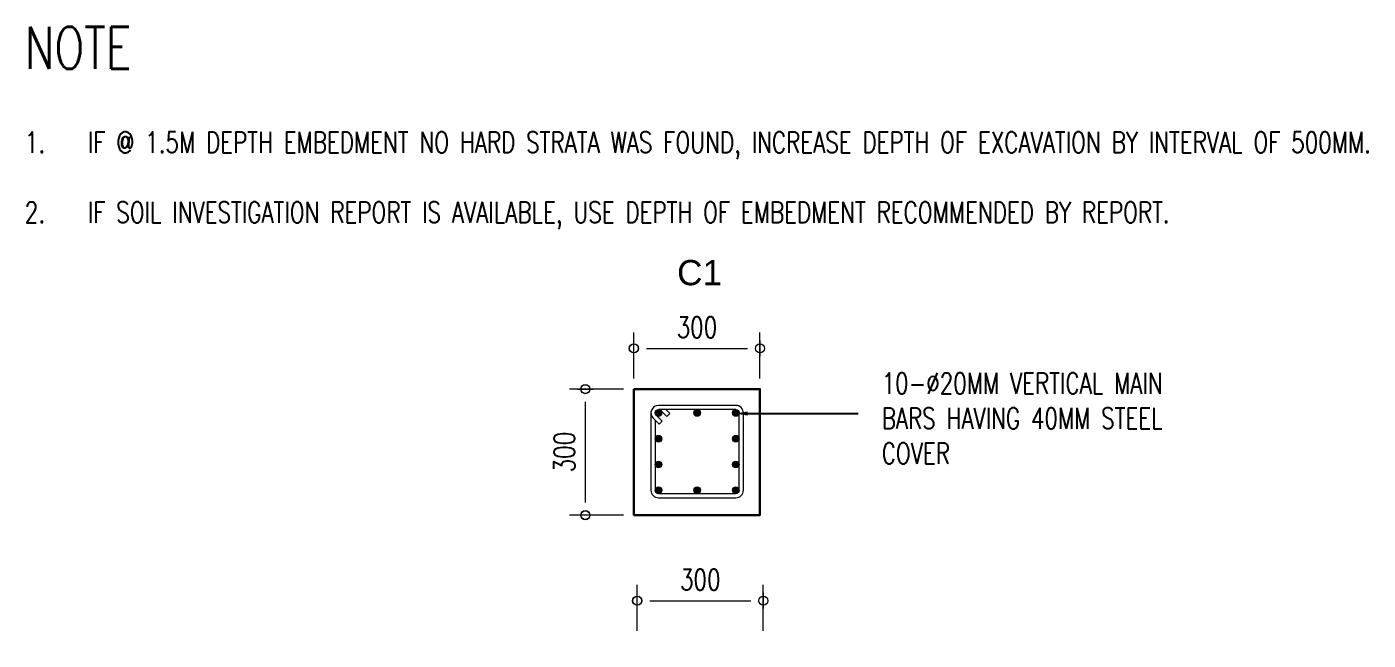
# Model space of a CAD drawing. Header units: millimetres. Extents: x 1634676 to 2610633, y -385676 to -37463.
# Drawn here: x 2103801 to 2106993, y -58393 to -56933 of the extents above; entities that cross this region are included whole.
import ezdxf
from ezdxf import colors
from ezdxf.entities.mleader import LeaderData, LeaderLine
from ezdxf.math import Vec2, Vec3

# ---------------------------------------------------------------- set-up
doc = ezdxf.new("R2010")
doc.units = ezdxf.units.MM
doc.header["$MEASUREMENT"] = 0
doc.layers.get('0').update_dxf_attribs({"lineweight": 15})
doc.layers.get('Defpoints').update_dxf_attribs({"color": 250})
for name, color, linetype, lineweight in [('ST-ANNOT_A', 74, 'Continuous', 20), ('ST-ANNOT_ALeadLines', 250, 'Continuous', 13), ('ST-COL_E', 6, 'Continuous', 30), ('ST-DIM_E', 250, 'Continuous', 13), ('ST-TIES_E', 14, 'Continuous', 15)]:
    doc.layers.add(name, color=color, linetype=linetype, lineweight=lineweight)
doc.styles.add('ARIAL', font='arial.ttf')
doc.styles.add('ST_TEXT', font='romans.shx', dxfattribs={"width": 0.75})
doc.styles.get("Standard").update_dxf_attribs({"font": 'GOTHIC.TTF'})
doc.dimstyles.new('ST_D25', dxfattribs={"dimscale": 25, "dimtxt": 2, "dimasz": 1.2, "dimexe": 1.5, "dimexo": 1, "dimgap": 1, "dimtad": 1, "dimdec": 0, "dimzin": 1, "dimdsep": 46, "dimtxsty": 'ST_TEXT', "dimblk": 'OpenIndicator', "dimcen": 1, "dimclrd": 256, "dimclre": 256, "dimclrt": 7, "dimadec": 0, "dimazin": 0, "dimtfac": 1, "dimtdec": 0, "dimtix": 1, "dimtmove": 2, "dimatfit": 3, "dimldrblk": 'OPEN90', "dimfxl": 0.075, "dimlwd": -1, "dimlwe": -1, "dimarcsym": 0})

# ---------------------------------------------------------------- blocks, each defined once
blk = doc.blocks.new('OpenIndicator')
at = {"layer": 'ST-DIM_E'}
h = blk.add_hatch(color=255, dxfattribs=at)
h.paths.add_polyline_path([(0.35, 0), (0.36, 0, 0.414214), (0, 0.36), (0, 0.35, -0.414214)])
h.paths.add_polyline_path([(0, 0.35), (0, 0.36, 0.414214), (-0.36, 0), (-0.35, 0, -0.414214)])
h.paths.add_polyline_path([(0, -0.35), (0, -0.36, 0.414214), (0.36, 0), (0.35, 0, -0.414214)])
h.paths.add_polyline_path([(-0.35, 0), (-0.36, 0, 0.414214), (0, -0.36), (0, -0.35, -0.414214)])
at = {"layer": 'ST-DIM_E', "color": 255}
blk.add_line((0, 0.63), (0, -0.63), dxfattribs=at)
at = {"layer": 'ST-DIM_E', "color": 255, "const_width": 0.01}
blk.add_lwpolyline([(-0.63, 0), (0.63, 0)], dxfattribs=at)
at = {"layer": 'ST-DIM_E', "color": 255}
for radius in [0.365, 0.35]:
    blk.add_circle((0, 0), radius, dxfattribs=at)
blk = doc.blocks.new('*D1710')
at = {"layer": 'Defpoints', "color": 0, "transparency": 16777216}
for p in [(2105553.8, -58299.2), (2105253.8, -58396.1), (2105553.8, -58396.1)]:
    blk.add_point(p, dxfattribs=at)
at = {"layer": 'ST-DIM_E', "transparency": 16777216}
for p, q in [((2105253.8, -58371.1), (2105253.8, -58261.7)), ((2105553.8, -58371.1), (2105553.8, -58261.7)), ((2105283.8, -58299.2), (2105523.8, -58299.2))]:
    blk.add_line(p, q, dxfattribs=at)
at = {"layer": 'ST-DIM_E', "transparency": 16777216, "xscale": 30, "yscale": 30, "zscale": 30, "rotation": 180}
blk.add_blockref('OpenIndicator', (2105253.8, -58299.2), dxfattribs=at)
at = {"layer": 'ST-DIM_E', "transparency": 16777216, "xscale": 30, "yscale": 30, "zscale": 30}
blk.add_blockref('OpenIndicator', (2105553.8, -58299.2), dxfattribs=at)
at = {"layer": 'ST-DIM_E', "color": 7, "transparency": 16777216, "insert": (2105403.8, -58249.2), "char_height": 50, "width": 9.672, "attachment_point": 5, "style": 'ST_TEXT'}
blk.add_mtext('300', dxfattribs=at)
blk = doc.blocks.new('_Open90')
at = {"color": 0, "linetype": 'ByBlock', "lineweight": -2}
for p, q in [((0, 0), (-1, 0)), ((-0.5, 0.5), (0, 0)), ((0, 0), (-0.5, -0.5))]:
    blk.add_line(p, q, dxfattribs=at)
blk = doc.blocks.new('*D1735')
at = {"layer": 'Defpoints', "color": 0, "transparency": 16777216}
for p in [(2105545.9, -57698.6), (2105245.9, -57795.5), (2105545.9, -57795.5)]:
    blk.add_point(p, dxfattribs=at)
at = {"layer": 'ST-DIM_E', "transparency": 16777216}
for p, q in [((2105245.9, -57770.5), (2105245.9, -57661.1)), ((2105545.9, -57770.5), (2105545.9, -57661.1)), ((2105275.9, -57698.6), (2105515.9, -57698.6))]:
    blk.add_line(p, q, dxfattribs=at)
at = {"layer": 'ST-DIM_E', "transparency": 16777216, "xscale": 30, "yscale": 30, "zscale": 30, "rotation": 180}
blk.add_blockref('OpenIndicator', (2105245.9, -57698.6), dxfattribs=at)
at = {"layer": 'ST-DIM_E', "transparency": 16777216, "xscale": 30, "yscale": 30, "zscale": 30}
blk.add_blockref('OpenIndicator', (2105545.9, -57698.6), dxfattribs=at)
at = {"layer": 'ST-DIM_E', "color": 7, "transparency": 16777216, "insert": (2105395.9, -57648.6), "char_height": 50, "attachment_point": 5, "style": 'ST_TEXT'}
blk.add_mtext('300', dxfattribs=at)
blk = doc.blocks.new('*D1736')
at = {"layer": 'Defpoints', "color": 0, "transparency": 16777216}
for p in [(2105245.9, -57795.5), (2105130.3, -58095.5), (2105245.9, -58095.5)]:
    blk.add_point(p, dxfattribs=at)
at = {"layer": 'ST-DIM_E', "transparency": 16777216}
for p, q in [((2105220.9, -57795.5), (2105092.8, -57795.5)), ((2105130.3, -57825.5), (2105130.3, -58065.5)), ((2105220.9, -58095.5), (2105092.8, -58095.5))]:
    blk.add_line(p, q, dxfattribs=at)
at = {"layer": 'ST-DIM_E', "transparency": 16777216, "xscale": 30, "yscale": 30, "zscale": 30}
for p, rotation in [((2105130.3, -57795.5), 90), ((2105130.3, -58095.5), 270)]:
    blk.add_blockref('OpenIndicator', p, dxfattribs=dict(at, rotation=rotation))
at = {"layer": 'ST-DIM_E', "color": 7, "transparency": 16777216, "insert": (2105080.3, -57945.5), "char_height": 50, "attachment_point": 5, "rotation": 90, "style": 'ST_TEXT'}
blk.add_mtext('300', dxfattribs=at)

msp = doc.modelspace()

# ---------------------------------------------------------------- hatches: boundary and pattern name
at = {"layer": 'ST-TIES_E', "ltscale": 2}
h = msp.add_hatch(color=256, dxfattribs=at)
h.dxf.hatch_style = 1
h.paths.add_polyline_path([(2105296.5, -57852.283, 1), (2105312.5, -57852.283, 1)])
h = msp.add_hatch(color=256, dxfattribs=at)
h.dxf.hatch_style = 1
h.paths.add_polyline_path([(2105388.5, -57852.283, 1), (2105404.5, -57852.283, 1)])
h = msp.add_hatch(color=256, dxfattribs=at)
h.dxf.hatch_style = 1
h.paths.add_polyline_path([(2105480.5, -57852.283, 1), (2105496.5, -57852.283, 1)])
h = msp.add_hatch(color=256, dxfattribs=at)
h.dxf.hatch_style = 1
h.paths.add_polyline_path([(2105296.5, -57913.616, 1), (2105312.5, -57913.616, 1)])
h = msp.add_hatch(color=256, dxfattribs=at)
h.dxf.hatch_style = 1
h.paths.add_polyline_path([(2105480.5, -57913.616, 1), (2105496.5, -57913.616, 1)])
h = msp.add_hatch(color=256, dxfattribs=at)
h.dxf.hatch_style = 1
h.paths.add_polyline_path([(2105296.5, -57974.95, 1), (2105312.5, -57974.95, 1)])
h = msp.add_hatch(color=256, dxfattribs=at)
h.dxf.hatch_style = 1
h.paths.add_polyline_path([(2105480.5, -57974.95, 1), (2105496.5, -57974.95, 1)])
h = msp.add_hatch(color=256, dxfattribs=at)
h.dxf.hatch_style = 1
h.paths.add_polyline_path([(2105296.5, -58036.283, 1), (2105312.5, -58036.283, 1)])
h = msp.add_hatch(color=256, dxfattribs=at)
h.dxf.hatch_style = 1
h.paths.add_polyline_path([(2105388.5, -58036.283, 1), (2105404.5, -58036.283, 1)])
h = msp.add_hatch(color=256, dxfattribs=at)
h.dxf.hatch_style = 1
h.paths.add_polyline_path([(2105480.5, -58036.283, 1), (2105496.5, -58036.283, 1)])

# ---------------------------------------------------------------- linework, layer by layer
at = {"layer": 'ST-COL_E'}
msp.add_lwpolyline([(2105245.884, -57795.511), (2105545.884, -57795.511), (2105545.884, -58095.511), (2105245.884, -58095.511)], close=True, dxfattribs=at)
at = {"layer": 'ST-TIES_E'}
for p, q in [((2105488.5, -57844.283), (2105304.5, -57844.283)), ((2105321.956, -57844.283), (2105331.37, -57853.697)), ((2105305.914, -57879.153), (2105291.772, -57865.011)), ((2105298.843, -57857.94), (2105312.985, -57872.082)), ((2105312.985, -57872.082), (2105305.914, -57879.153)), ((2105324.299, -57860.768), (2105310.157, -57846.626)), ((2105331.37, -57853.697), (2105324.299, -57860.768)), ((2105304.5, -58044.283), (2105488.5, -58044.283))]:
    msp.add_line(p, q, dxfattribs=at)
for points in [[(2105488.5, -57834.283), (2105304.5, -57834.283)], [(2105286.5, -57852.283), (2105286.5, -58036.283)], [(2105296.5, -57869.739), (2105296.5, -58036.283)], [(2105496.5, -58036.283), (2105496.5, -57852.283)], [(2105506.5, -58036.283), (2105506.5, -57852.283)], [(2105304.5, -58054.283), (2105488.5, -58054.283)]]:
    msp.add_lwpolyline(points, dxfattribs=at)
at = {"layer": 'ST-TIES_E', "ltscale": 2}
for centre in [(2105304.5, -57852.283), (2105396.5, -57852.283), (2105488.5, -57852.283), (2105304.5, -57913.616), (2105488.5, -57913.616), (2105304.5, -57974.95), (2105488.5, -57974.95)]:
    msp.add_circle(centre, 8, dxfattribs=at)
at = {"layer": 'ST-TIES_E'}
for centre in [(2105304.5, -58036.283), (2105396.5, -58036.283), (2105488.5, -58036.283)]:
    msp.add_circle(centre, 8, dxfattribs=at)
at = {"layer": 'ST-TIES_E', "ltscale": 2}
for centre, start, end in [((2105304.5, -57852.283), 90, 225), ((2105488.5, -57852.283), 0, 90)]:
    msp.add_arc(centre, 18, start, end, dxfattribs=at)
at = {"layer": 'ST-TIES_E'}
for centre, start, end in [((2105304.5, -58036.283), 180, 270), ((2105488.5, -58036.283), 270, 0)]:
    msp.add_arc(centre, 18, start, end, dxfattribs=at)

# ---------------------------------------------------------------- texts
at = {"insert": (2105348.613, -57488.306), "char_height": 60, "attachment_point": 1, "style": 'ARIAL'}
msp.add_mtext_dynamic_manual_height_columns('C1', width=2.45182, gutter_width=1, heights=[0], dxfattribs=at)
at = {"layer": 'ST-ANNOT_A', "ltscale": 2, "insert": (2103796.274, -57174.276), "char_height": 50, "width": 3575.64936, "attachment_point": 4, "style": 'ST_TEXT'}
msp.add_mtext('{\\H2x;\\C2;NOTE\\C256; }\\P\\P\\pi-150,l150,t150;1.^IIF @ 1.5M DEPTH EMBEDMENT NO HARD STRATA WAS FOUND, INCREASE DEPTH OF EXCAVATION BY INTERVAL OF 500MM.\\P\\pi0,l0,tz;\\P\\pi-150,l150,t150;2.^IIF SOIL INVESTIGATION REPORT IS AVAILABLE, USE DEPTH OF EMBEDMENT RECOMMENDED BY REPORT.', dxfattribs=at)
at = {"layer": 'ST-ANNOT_A', "insert": (2105835.564, -57865.447), "char_height": 50, "attachment_point": 4, "style": 'ST_TEXT'}
msp.add_mtext_dynamic_manual_height_columns('10-%%C20MM VERTICAL MAIN BARS HAVING 40MM STEEL COVER', width=854.27204, gutter_width=1, heights=[0], dxfattribs=at)

# ---------------------------------------------------------------- dimensions: what is measured, and where the dimension line sits
at = {"layer": 'ST-DIM_E'}
for base, p1, p2, picture, middle in [((2105545.884, -57698.629), (2105245.884, -57795.511), (2105545.884, -57795.511), '*D1735', (2105395.884, -57648.629)), ((2105553.774, -58299.23), (2105253.774, -58396.112), (2105553.774, -58396.112), '*D1710', (2105403.774, -58249.23))]:
    dim = msp.add_linear_dim(base=base, p1=p1, p2=p2, text='300', dimstyle='ST_D25', dxfattribs=at)
    dim.commit()
    dim.dimension.update_dxf_attribs({"geometry": picture, "text_midpoint": middle})
dim = msp.add_linear_dim(base=(2105130.254, -58095.511), p1=(2105245.884, -57795.511), p2=(2105245.884, -58095.511), angle=90, text='300', dimstyle='ST_D25', dxfattribs=at)
dim.commit()
dim.dimension.update_dxf_attribs({"geometry": '*D1736', "text_midpoint": (2105080.254, -57945.511)})

# ---------------------------------------------------------------- leaders
at = {"layer": 'ST-ANNOT_ALeadLines'}
ml = msp.add_multileader_mtext('Standard', dxfattribs=at)
ml.set_content('', color=256)
ml.set_leader_properties()
ml.build(insert=Vec2(0, 0))
ml.multileader.update_dxf_attribs({"dogleg_length": 0.36, "arrow_head_size": 30})
ctx = ml.context
ctx.base_point, ctx.char_height, ctx.arrow_head_size, ctx.landing_gap_size, ctx.plane_origin = Vec3(2105779.31, -57853.696), 180, 30, 90, Vec3(2107269.29, -57873.959)
notes = []
notes.append((ctx, [(0, (1, 1, 0), (2105559.489, -57853.696), (1, 0), 219.821, [(0, [(2105486.708, -57853.696)], 0, [])])]))
ctx.mtext.insert, ctx.mtext.flow_direction = Vec3(2105869.31, -57763.696), 5
for ctx, leaders in notes:
    for number, flags, end, landing, length, lines in leaders:
        leader = LeaderData()
        leader.index, (leader.has_last_leader_line, leader.has_dogleg_vector, leader.attachment_direction) = number, flags
        leader.last_leader_point, leader.dogleg_vector, leader.dogleg_length = Vec3(end), Vec3(landing), length
        for number, points, colour, breaks in lines:
            line = LeaderLine()
            line.index, line.vertices, line.color, line.breaks = number, Vec3.list(points), colors.encode_raw_color(colour), breaks
            leader.lines.append(line)
        ctx.leaders.append(leader)

doc.saveas('drawing.dxf')
